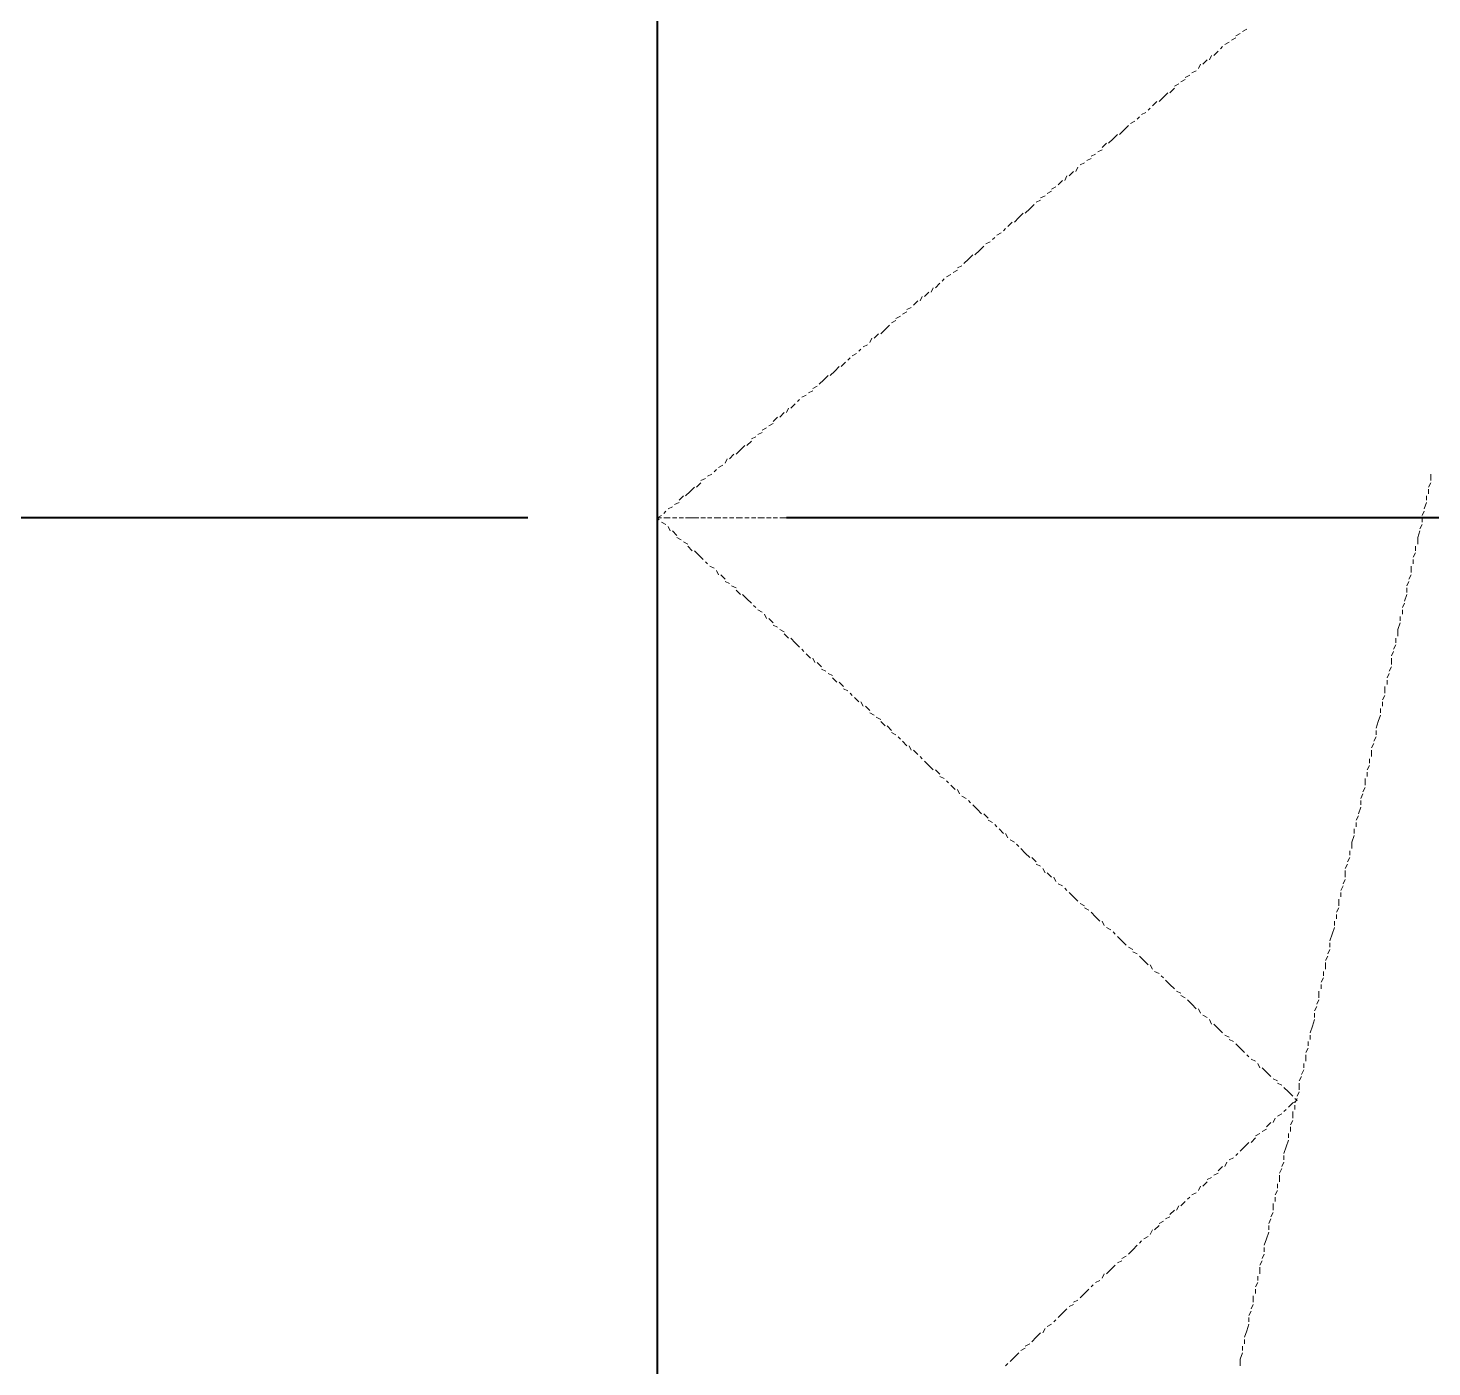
# Model space of a CAD drawing. Extents: x 8 to 21351, y 0 to 420.
# Drawn here: x 15715.92 to 15729.48, y 187.61 to 200.54 of the extents above; entities that cross this region are included whole.
import ezdxf

# ---------------------------------------------------------------- set-up
doc = ezdxf.new("R2010")
doc.units = 0

msp = doc.modelspace()

# ---------------------------------------------------------------- linework, layer by layer
at = {"color": 7, "lineweight": 40}
for p, q in [((15721.994, 262.065), (15721.994, 174.561)), ((15720.745, 195.813), (15693.25, 195.813)), ((15750.76, 195.813), (15723.243, 195.813))]:
    msp.add_line(p, q, dxfattribs=at)
at = {"color": 7, "lineweight": 5}
for p, q in [((15721.994, 200.533), (15721.994, 200.491)), ((15727.646, 200.512), (15727.688, 200.533)), ((15721.994, 200.47), (15721.994, 200.427)), ((15721.994, 200.406), (15721.994, 200.364)), ((15727.476, 200.385), (15727.519, 200.406)), ((15727.54, 200.427), (15727.582, 200.448)), ((15727.582, 200.47), (15727.624, 200.491)), ((15721.994, 200.343), (15721.994, 200.279)), ((15721.994, 200.258), (15721.994, 200.215)), ((15727.328, 200.237), (15727.349, 200.279)), ((15727.37, 200.279), (15727.413, 200.321)), ((15727.434, 200.343), (15727.455, 200.364)), ((15721.994, 200.194), (15721.994, 200.152)), ((15721.994, 200.131), (15721.994, 200.067)), ((15727.159, 200.11), (15727.201, 200.131)), ((15727.222, 200.152), (15727.243, 200.194)), ((15727.265, 200.194), (15727.307, 200.237)), ((15721.994, 200.046), (15721.994, 200.004)), ((15721.994, 199.983), (15721.994, 199.94)), ((15726.989, 199.983), (15727.032, 200.004)), ((15727.053, 200.025), (15727.095, 200.046)), ((15727.095, 200.067), (15727.138, 200.089)), ((15721.994, 199.919), (15721.994, 199.856)), ((15721.994, 199.834), (15721.994, 199.792)), ((15726.778, 199.792), (15726.82, 199.834)), ((15726.841, 199.834), (15726.884, 199.877)), ((15726.884, 199.877), (15726.926, 199.919)), ((15726.947, 199.919), (15726.989, 199.962)), ((15721.994, 199.771), (15721.994, 199.729)), ((15721.994, 199.708), (15721.994, 199.644)), ((15726.672, 199.708), (15726.714, 199.729)), ((15726.735, 199.75), (15726.757, 199.771)), ((15721.994, 199.623), (15721.994, 199.581)), ((15726.503, 199.559), (15726.545, 199.602)), ((15726.566, 199.623), (15726.608, 199.644)), ((15726.63, 199.665), (15726.651, 199.686)), ((15721.994, 199.559), (15721.994, 199.517)), ((15721.994, 199.496), (15721.994, 199.453)), ((15721.994, 199.432), (15721.994, 199.369)), ((15726.291, 199.39), (15726.333, 199.432)), ((15726.354, 199.432), (15726.397, 199.475)), ((15726.397, 199.475), (15726.439, 199.517)), ((15726.46, 199.517), (15726.503, 199.559)), ((15721.994, 199.348), (15721.994, 199.305)), ((15726.185, 199.305), (15726.227, 199.327)), ((15726.249, 199.348), (15726.291, 199.369)), ((15721.994, 199.284), (15721.994, 199.242)), ((15721.994, 199.221), (15721.994, 199.157)), ((15725.973, 199.115), (15726.016, 199.157)), ((15726.037, 199.157), (15726.058, 199.2)), ((15726.079, 199.221), (15726.122, 199.242)), ((15726.143, 199.263), (15726.185, 199.284)), ((15721.994, 199.136), (15721.994, 199.094)), ((15721.994, 199.072), (15721.994, 199.03)), ((15725.868, 199.03), (15725.91, 199.072)), ((15725.931, 199.072), (15725.952, 199.115)), ((15721.994, 199.009), (15721.994, 198.946)), ((15721.994, 198.924), (15721.994, 198.882)), ((15725.698, 198.903), (15725.741, 198.924)), ((15725.762, 198.946), (15725.804, 198.967)), ((15725.804, 198.988), (15725.846, 199.009)), ((15721.994, 198.861), (15721.994, 198.818)), ((15721.994, 198.797), (15721.994, 198.734)), ((15725.487, 198.713), (15725.529, 198.755)), ((15725.55, 198.755), (15725.592, 198.797)), ((15725.592, 198.797), (15725.635, 198.84)), ((15725.656, 198.861), (15725.698, 198.882)), ((15721.994, 198.734), (15721.994, 198.67)), ((15721.994, 198.649), (15721.994, 198.607)), ((15725.381, 198.628), (15725.423, 198.67)), ((15725.444, 198.67), (15725.487, 198.713)), ((15721.994, 198.586), (15721.994, 198.543)), ((15721.994, 198.522), (15721.994, 198.459)), ((15725.169, 198.459), (15725.211, 198.48)), ((15725.233, 198.501), (15725.254, 198.522)), ((15725.275, 198.543), (15725.317, 198.565)), ((15725.338, 198.586), (15725.36, 198.607)), ((15721.994, 198.438), (15721.994, 198.395)), ((15721.994, 198.374), (15721.994, 198.332)), ((15725, 198.31), (15725.042, 198.353)), ((15725.063, 198.353), (15725.106, 198.395)), ((15725.106, 198.395), (15725.148, 198.438)), ((15721.994, 198.31), (15721.994, 198.247)), ((15721.994, 198.226), (15721.994, 198.184)), ((15724.894, 198.226), (15724.936, 198.247)), ((15724.957, 198.268), (15725, 198.31)), ((15721.994, 198.162), (15721.994, 198.12)), ((15721.994, 198.099), (15721.994, 198.035)), ((15724.682, 198.035), (15724.725, 198.078)), ((15724.746, 198.099), (15724.767, 198.12)), ((15724.788, 198.141), (15724.83, 198.162)), ((15724.852, 198.184), (15724.894, 198.205)), ((15721.994, 198.014), (15721.994, 197.972)), ((15721.994, 197.951), (15721.994, 197.908)), ((15724.534, 197.908), (15724.555, 197.951)), ((15724.576, 197.951), (15724.619, 197.993)), ((15724.64, 197.993), (15724.661, 198.035)), ((15721.994, 197.887), (15721.994, 197.824)), ((15721.994, 197.824), (15721.994, 197.76)), ((15724.365, 197.781), (15724.407, 197.803)), ((15724.407, 197.824), (15724.449, 197.845)), ((15724.471, 197.866), (15724.513, 197.908)), ((15721.994, 197.739), (15721.994, 197.697)), ((15721.994, 197.675), (15721.994, 197.633)), ((15724.195, 197.633), (15724.238, 197.675)), ((15724.259, 197.697), (15724.301, 197.718)), ((15724.301, 197.739), (15724.344, 197.76)), ((15721.994, 197.612), (15721.994, 197.548)), ((15724.047, 197.506), (15724.068, 197.548)), ((15724.09, 197.548), (15724.132, 197.591)), ((15724.153, 197.591), (15724.195, 197.633)), ((15721.994, 197.527), (15721.994, 197.485)), ((15721.994, 197.464), (15721.994, 197.422)), ((15721.994, 197.4), (15721.994, 197.337)), ((15723.878, 197.379), (15723.92, 197.4)), ((15723.941, 197.422), (15723.963, 197.443)), ((15723.984, 197.464), (15724.026, 197.485)), ((15721.994, 197.316), (15721.994, 197.273)), ((15723.709, 197.231), (15723.751, 197.273)), ((15723.772, 197.273), (15723.814, 197.316)), ((15723.836, 197.337), (15723.857, 197.358)), ((15721.994, 197.252), (15721.994, 197.21)), ((15721.994, 197.189), (15721.994, 197.125)), ((15723.56, 197.104), (15723.603, 197.146)), ((15723.603, 197.146), (15723.645, 197.189)), ((15723.666, 197.189), (15723.709, 197.231)), ((15721.994, 197.104), (15721.994, 197.062)), ((15721.994, 197.041), (15721.994, 196.998)), ((15723.391, 196.977), (15723.433, 196.998)), ((15723.455, 197.019), (15723.497, 197.041)), ((15723.497, 197.062), (15723.539, 197.083)), ((15721.994, 196.977), (15721.994, 196.913)), ((15721.994, 196.913), (15721.994, 196.85)), ((15723.243, 196.829), (15723.264, 196.871)), ((15723.285, 196.871), (15723.328, 196.913)), ((15723.349, 196.935), (15723.37, 196.956)), ((15721.994, 196.829), (15721.994, 196.786)), ((15721.994, 196.765), (15721.994, 196.723)), ((15723.074, 196.702), (15723.116, 196.723)), ((15723.116, 196.744), (15723.158, 196.786)), ((15723.179, 196.786), (15723.222, 196.829)), ((15721.994, 196.702), (15721.994, 196.638)), ((15721.994, 196.617), (15721.994, 196.575)), ((15722.904, 196.575), (15722.947, 196.596)), ((15722.968, 196.617), (15723.01, 196.638)), ((15723.01, 196.66), (15723.052, 196.681)), ((15721.994, 196.554), (15721.994, 196.511)), ((15721.994, 196.49), (15721.994, 196.427)), ((15722.756, 196.427), (15722.798, 196.469)), ((15722.798, 196.469), (15722.841, 196.511)), ((15722.862, 196.511), (15722.904, 196.554)), ((15721.994, 196.405), (15721.994, 196.363)), ((15721.994, 196.342), (15721.994, 196.3)), ((15722.587, 196.3), (15722.629, 196.321)), ((15722.65, 196.342), (15722.671, 196.384)), ((15722.693, 196.384), (15722.735, 196.427)), ((15721.994, 196.279), (15721.994, 196.215)), ((15721.994, 196.194), (15721.994, 196.151)), ((15722.417, 196.173), (15722.46, 196.194)), ((15722.481, 196.215), (15722.523, 196.236)), ((15722.544, 196.257), (15722.566, 196.279)), ((15729.466, 196.236), (15729.466, 196.173)), ((15721.994, 196.13), (15721.994, 196.088)), ((15721.994, 196.067), (15721.994, 196.003)), ((15722.269, 196.024), (15722.312, 196.067)), ((15722.312, 196.067), (15722.354, 196.109)), ((15722.375, 196.109), (15722.417, 196.151)), ((15729.466, 196.151), (15729.445, 196.109)), ((15729.445, 196.088), (15729.445, 196.046)), ((15721.994, 196.003), (15721.994, 195.94)), ((15721.994, 195.919), (15721.994, 195.876)), ((15722.1, 195.898), (15722.142, 195.919)), ((15722.163, 195.94), (15722.206, 195.961)), ((15722.206, 195.982), (15722.248, 196.024)), ((15729.424, 195.961), (15729.402, 195.898)), ((15729.424, 196.024), (15729.424, 195.982)), ((15721.994, 195.855), (15721.994, 195.813)), ((15721.994, 195.813), (15722.036, 195.834)), ((15721.994, 195.813), (15722.036, 195.813)), ((15722.015, 195.792), (15721.994, 195.813)), ((15721.994, 195.792), (15721.994, 195.728)), ((15722.079, 195.749), (15722.036, 195.77)), ((15722.058, 195.855), (15722.079, 195.876)), ((15722.058, 195.813), (15722.121, 195.813)), ((15722.142, 195.813), (15722.185, 195.813)), ((15722.206, 195.813), (15722.248, 195.813)), ((15722.269, 195.813), (15722.333, 195.813)), ((15722.333, 195.813), (15722.396, 195.813)), ((15722.417, 195.813), (15722.46, 195.813)), ((15722.481, 195.813), (15722.523, 195.813)), ((15722.544, 195.813), (15722.608, 195.813)), ((15722.629, 195.813), (15722.671, 195.813)), ((15722.693, 195.813), (15722.735, 195.813)), ((15722.756, 195.813), (15722.82, 195.813)), ((15722.841, 195.813), (15722.883, 195.813)), ((15722.904, 195.813), (15722.947, 195.813)), ((15722.968, 195.813), (15723.031, 195.813)), ((15723.052, 195.813), (15723.095, 195.813)), ((15723.116, 195.813), (15723.158, 195.813)), ((15723.179, 195.813), (15723.243, 195.813)), ((15723.243, 195.813), (15723.306, 195.813)), ((15723.328, 195.813), (15723.37, 195.813)), ((15723.391, 195.813), (15723.433, 195.813)), ((15723.455, 195.813), (15723.518, 195.813)), ((15723.539, 195.813), (15723.582, 195.813)), ((15723.603, 195.813), (15723.645, 195.813)), ((15723.666, 195.813), (15723.73, 195.813)), ((15723.751, 195.813), (15723.793, 195.813)), ((15723.814, 195.813), (15723.857, 195.813)), ((15723.878, 195.813), (15723.941, 195.813)), ((15723.963, 195.813), (15724.005, 195.813)), ((15724.026, 195.813), (15724.068, 195.813)), ((15724.09, 195.813), (15724.153, 195.813)), ((15724.153, 195.813), (15724.217, 195.813)), ((15724.238, 195.813), (15724.28, 195.813)), ((15724.301, 195.813), (15724.344, 195.813)), ((15724.365, 195.813), (15724.428, 195.813)), ((15724.449, 195.813), (15724.492, 195.813)), ((15724.513, 195.813), (15724.555, 195.813)), ((15724.576, 195.813), (15724.64, 195.813)), ((15724.661, 195.813), (15724.703, 195.813)), ((15724.725, 195.813), (15724.767, 195.813)), ((15724.788, 195.813), (15724.852, 195.813)), ((15724.873, 195.813), (15724.915, 195.813)), ((15724.936, 195.813), (15724.979, 195.813)), ((15725, 195.813), (15725.063, 195.813)), ((15725.063, 195.813), (15725.127, 195.813)), ((15725.148, 195.813), (15725.19, 195.813)), ((15725.211, 195.813), (15725.254, 195.813)), ((15725.275, 195.813), (15725.338, 195.813)), ((15725.36, 195.813), (15725.402, 195.813)), ((15725.423, 195.813), (15725.465, 195.813)), ((15725.487, 195.813), (15725.55, 195.813)), ((15725.571, 195.813), (15725.614, 195.813)), ((15725.635, 195.813), (15725.677, 195.813)), ((15725.698, 195.813), (15725.762, 195.813)), ((15725.783, 195.813), (15725.825, 195.813)), ((15725.846, 195.813), (15725.889, 195.813)), ((15725.91, 195.813), (15725.973, 195.813)), ((15725.973, 195.813), (15726.037, 195.813)), ((15726.058, 195.813), (15726.1, 195.813)), ((15726.122, 195.813), (15726.164, 195.813)), ((15726.185, 195.813), (15726.249, 195.813)), ((15726.27, 195.813), (15726.312, 195.813)), ((15726.333, 195.813), (15726.376, 195.813)), ((15726.397, 195.813), (15726.46, 195.813)), ((15726.481, 195.813), (15726.524, 195.813)), ((15726.545, 195.813), (15726.587, 195.813)), ((15726.608, 195.813), (15726.672, 195.813)), ((15726.693, 195.813), (15726.735, 195.813)), ((15726.757, 195.813), (15726.799, 195.813)), ((15726.82, 195.813), (15726.884, 195.813)), ((15726.884, 195.813), (15726.947, 195.813)), ((15726.968, 195.813), (15727.011, 195.813)), ((15727.032, 195.813), (15727.074, 195.813)), ((15727.095, 195.813), (15727.159, 195.813)), ((15727.18, 195.813), (15727.222, 195.813)), ((15727.243, 195.813), (15727.286, 195.813)), ((15727.307, 195.813), (15727.37, 195.813)), ((15727.392, 195.813), (15727.434, 195.813)), ((15727.455, 195.813), (15727.497, 195.813)), ((15727.519, 195.813), (15727.582, 195.813)), ((15727.603, 195.813), (15727.646, 195.813)), ((15727.667, 195.813), (15727.709, 195.813)), ((15727.73, 195.813), (15727.773, 195.813)), ((15727.794, 195.813), (15727.857, 195.813)), ((15727.878, 195.813), (15727.921, 195.813)), ((15727.942, 195.813), (15727.984, 195.813)), ((15728.005, 195.813), (15728.069, 195.813)), ((15728.09, 195.813), (15728.132, 195.813)), ((15728.154, 195.813), (15728.196, 195.813)), ((15728.217, 195.813), (15728.281, 195.813)), ((15728.302, 195.813), (15728.344, 195.813)), ((15728.365, 195.813), (15728.408, 195.813)), ((15728.429, 195.813), (15728.492, 195.813)), ((15728.513, 195.813), (15728.556, 195.813)), ((15728.577, 195.813), (15728.619, 195.813)), ((15728.64, 195.813), (15728.683, 195.813)), ((15728.704, 195.813), (15728.767, 195.813)), ((15728.789, 195.813), (15728.831, 195.813)), ((15728.852, 195.813), (15728.894, 195.813)), ((15728.916, 195.813), (15728.979, 195.813)), ((15729, 195.813), (15729.043, 195.813)), ((15729.064, 195.813), (15729.106, 195.813)), ((15729.127, 195.813), (15729.191, 195.813)), ((15729.212, 195.813), (15729.254, 195.813)), ((15729.275, 195.813), (15729.318, 195.813)), ((15729.339, 195.813), (15729.381, 195.813)), ((15729.402, 195.876), (15729.381, 195.834)), ((15729.381, 195.813), (15729.381, 195.77)), ((15721.994, 195.707), (15721.994, 195.665)), ((15721.994, 195.643), (15721.994, 195.601)), ((15722.121, 195.686), (15722.1, 195.728)), ((15722.185, 195.643), (15722.142, 195.686)), ((15729.36, 195.686), (15729.339, 195.622)), ((15729.381, 195.749), (15729.36, 195.707)), ((15721.994, 195.58), (15721.994, 195.517)), ((15722.227, 195.601), (15722.185, 195.622)), ((15722.29, 195.559), (15722.248, 195.58)), ((15722.333, 195.495), (15722.29, 195.538)), ((15729.318, 195.538), (15729.318, 195.495)), ((15729.339, 195.622), (15729.339, 195.559)), ((15721.994, 195.495), (15721.994, 195.453)), ((15721.994, 195.432), (15721.994, 195.389)), ((15721.994, 195.368), (15721.994, 195.305)), ((15722.396, 195.453), (15722.354, 195.495)), ((15722.439, 195.411), (15722.396, 195.453)), ((15722.481, 195.368), (15722.46, 195.389)), ((15729.318, 195.474), (15729.297, 195.432)), ((15729.297, 195.411), (15729.297, 195.368)), ((15721.994, 195.284), (15721.994, 195.241)), ((15722.544, 195.326), (15722.502, 195.347)), ((15722.587, 195.262), (15722.566, 195.305)), ((15722.65, 195.22), (15722.608, 195.262)), ((15729.275, 195.262), (15729.254, 195.22)), ((15729.275, 195.347), (15729.275, 195.284)), ((15721.994, 195.22), (15721.994, 195.178)), ((15721.994, 195.157), (15721.994, 195.093)), ((15721.994, 195.093), (15721.994, 195.03)), ((15722.693, 195.178), (15722.65, 195.199)), ((15722.756, 195.136), (15722.714, 195.157)), ((15722.798, 195.072), (15722.756, 195.114)), ((15729.254, 195.199), (15729.233, 195.157)), ((15729.233, 195.136), (15729.233, 195.093)), ((15721.994, 195.008), (15721.994, 194.966)), ((15722.862, 195.03), (15722.82, 195.072)), ((15722.904, 194.987), (15722.862, 195.03)), ((15722.947, 194.945), (15722.925, 194.966)), ((15729.212, 194.987), (15729.191, 194.945)), ((15729.233, 195.072), (15729.212, 195.008)), ((15721.994, 194.945), (15721.994, 194.903)), ((15721.994, 194.881), (15721.994, 194.818)), ((15723.01, 194.903), (15722.968, 194.924)), ((15723.052, 194.839), (15723.031, 194.881)), ((15723.116, 194.797), (15723.074, 194.839)), ((15729.17, 194.86), (15729.17, 194.818)), ((15729.191, 194.924), (15729.191, 194.881)), ((15721.994, 194.797), (15721.994, 194.755)), ((15721.994, 194.733), (15721.994, 194.691)), ((15723.158, 194.755), (15723.116, 194.776)), ((15723.222, 194.712), (15723.179, 194.733)), ((15723.264, 194.649), (15723.222, 194.691)), ((15729.17, 194.797), (15729.148, 194.733)), ((15729.148, 194.733), (15729.148, 194.67)), ((15721.994, 194.67), (15721.994, 194.606)), ((15721.994, 194.585), (15721.994, 194.543)), ((15723.328, 194.606), (15723.285, 194.649)), ((15723.37, 194.564), (15723.328, 194.606)), ((15729.127, 194.585), (15729.106, 194.543)), ((15729.127, 194.649), (15729.127, 194.606)), ((15721.994, 194.522), (15721.994, 194.479)), ((15721.994, 194.458), (15721.994, 194.395)), ((15723.412, 194.522), (15723.391, 194.543)), ((15723.476, 194.458), (15723.433, 194.5)), ((15723.518, 194.416), (15723.497, 194.458)), ((15723.582, 194.374), (15723.539, 194.416)), ((15729.106, 194.522), (15729.085, 194.479)), ((15729.085, 194.458), (15729.085, 194.395)), ((15721.994, 194.374), (15721.994, 194.331)), ((15721.994, 194.31), (15721.994, 194.268)), ((15723.624, 194.331), (15723.582, 194.352)), ((15723.687, 194.289), (15723.645, 194.31)), ((15729.064, 194.31), (15729.043, 194.268)), ((15729.085, 194.374), (15729.064, 194.331)), ((15721.994, 194.246), (15721.994, 194.183)), ((15721.994, 194.183), (15721.994, 194.119)), ((15723.73, 194.225), (15723.687, 194.268)), ((15723.793, 194.183), (15723.751, 194.225)), ((15723.836, 194.141), (15723.793, 194.162)), ((15729.021, 194.183), (15729.021, 194.119)), ((15729.043, 194.246), (15729.043, 194.204)), ((15721.994, 194.098), (15721.994, 194.056)), ((15721.994, 194.035), (15721.994, 193.993)), ((15723.878, 194.098), (15723.857, 194.119)), ((15723.941, 194.035), (15723.899, 194.077)), ((15723.984, 193.993), (15723.963, 194.035)), ((15729.021, 194.098), (15729, 194.056)), ((15729, 194.035), (15729, 193.993)), ((15721.994, 193.971), (15721.994, 193.908)), ((15721.994, 193.887), (15721.994, 193.844)), ((15724.047, 193.95), (15724.005, 193.993)), ((15724.09, 193.908), (15724.047, 193.929)), ((15724.153, 193.865), (15724.111, 193.887)), ((15728.979, 193.908), (15728.958, 193.844)), ((15728.979, 193.971), (15728.979, 193.929)), ((15721.994, 193.823), (15721.994, 193.781)), ((15721.994, 193.76), (15721.994, 193.696)), ((15724.195, 193.802), (15724.153, 193.844)), ((15724.259, 193.76), (15724.217, 193.802)), ((15724.301, 193.717), (15724.259, 193.738)), ((15728.958, 193.844), (15728.937, 193.781)), ((15728.937, 193.76), (15728.937, 193.717)), ((15721.994, 193.675), (15721.994, 193.633)), ((15721.994, 193.611), (15721.994, 193.569)), ((15724.344, 193.675), (15724.322, 193.696)), ((15724.407, 193.611), (15724.365, 193.654)), ((15724.449, 193.569), (15724.428, 193.611)), ((15728.916, 193.633), (15728.894, 193.59)), ((15728.937, 193.696), (15728.916, 193.654)), ((15721.994, 193.548), (15721.994, 193.484)), ((15721.994, 193.463), (15721.994, 193.421)), ((15724.513, 193.527), (15724.471, 193.569)), ((15724.555, 193.484), (15724.534, 193.506)), ((15724.619, 193.421), (15724.576, 193.463)), ((15728.873, 193.484), (15728.873, 193.442)), ((15728.894, 193.569), (15728.894, 193.506)), ((15721.994, 193.4), (15721.994, 193.357)), ((15721.994, 193.336), (15721.994, 193.273)), ((15724.661, 193.379), (15724.619, 193.421)), ((15724.725, 193.336), (15724.682, 193.379)), ((15728.873, 193.421), (15728.852, 193.379)), ((15728.852, 193.357), (15728.852, 193.315)), ((15721.994, 193.273), (15721.994, 193.209)), ((15724.767, 193.294), (15724.725, 193.315)), ((15724.809, 193.252), (15724.788, 193.273)), ((15724.873, 193.188), (15724.83, 193.231)), ((15728.831, 193.209), (15728.81, 193.167)), ((15728.831, 193.294), (15728.831, 193.231)), ((15721.994, 193.188), (15721.994, 193.146)), ((15721.994, 193.125), (15721.994, 193.082)), ((15721.994, 193.061), (15721.994, 192.998)), ((15724.915, 193.146), (15724.894, 193.188)), ((15724.979, 193.103), (15724.936, 193.125)), ((15725.021, 193.061), (15725, 193.082)), ((15728.81, 193.146), (15728.789, 193.103)), ((15728.789, 193.082), (15728.789, 193.04)), ((15721.994, 192.976), (15721.994, 192.934)), ((15725.084, 192.998), (15725.042, 193.04)), ((15725.127, 192.955), (15725.084, 192.998)), ((15725.19, 192.913), (15725.148, 192.955)), ((15728.767, 192.934), (15728.746, 192.892)), ((15728.789, 193.019), (15728.767, 192.955)), ((15721.994, 192.913), (15721.994, 192.871)), ((15721.994, 192.85), (15721.994, 192.786)), ((15725.233, 192.871), (15725.19, 192.892)), ((15725.275, 192.828), (15725.254, 192.85)), ((15725.338, 192.765), (15725.296, 192.807)), ((15728.725, 192.807), (15728.725, 192.765)), ((15728.746, 192.871), (15728.746, 192.828)), ((15721.994, 192.765), (15721.994, 192.722)), ((15721.994, 192.701), (15721.994, 192.659)), ((15725.381, 192.722), (15725.36, 192.765)), ((15725.444, 192.68), (15725.402, 192.701)), ((15725.487, 192.638), (15725.465, 192.659)), ((15728.725, 192.744), (15728.704, 192.68)), ((15728.704, 192.68), (15728.704, 192.617)), ((15721.994, 192.638), (15721.994, 192.574)), ((15721.994, 192.553), (15721.994, 192.511)), ((15725.55, 192.574), (15725.508, 192.617)), ((15725.592, 192.532), (15725.55, 192.574)), ((15725.656, 192.49), (15725.614, 192.532)), ((15728.683, 192.532), (15728.662, 192.49)), ((15728.683, 192.595), (15728.683, 192.553)), ((15721.994, 192.49), (15721.994, 192.447)), ((15721.994, 192.426), (15721.994, 192.363)), ((15725.698, 192.447), (15725.656, 192.468)), ((15725.741, 192.384), (15725.719, 192.426)), ((15725.804, 192.341), (15725.762, 192.384)), ((15728.662, 192.468), (15728.64, 192.426)), ((15728.64, 192.405), (15728.64, 192.341)), ((15721.994, 192.363), (15721.994, 192.299)), ((15721.994, 192.278), (15721.994, 192.236)), ((15725.846, 192.299), (15725.825, 192.341)), ((15725.91, 192.257), (15725.868, 192.278)), ((15728.619, 192.257), (15728.598, 192.214)), ((15728.64, 192.32), (15728.619, 192.278)), ((15721.994, 192.214), (15721.994, 192.172)), ((15721.994, 192.151), (15721.994, 192.088)), ((15725.952, 192.214), (15725.931, 192.236)), ((15726.016, 192.151), (15725.973, 192.193)), ((15726.058, 192.109), (15726.016, 192.151)), ((15728.577, 192.13), (15728.577, 192.066)), ((15728.598, 192.193), (15728.598, 192.151)), ((15721.994, 192.066), (15721.994, 192.024)), ((15721.994, 192.003), (15721.994, 191.96)), ((15726.122, 192.066), (15726.079, 192.088)), ((15726.164, 192.024), (15726.122, 192.045)), ((15726.227, 191.96), (15726.185, 192.003)), ((15728.577, 192.045), (15728.556, 192.003)), ((15728.556, 191.982), (15728.556, 191.939)), ((15721.994, 191.939), (15721.994, 191.876)), ((15721.994, 191.855), (15721.994, 191.812)), ((15726.27, 191.918), (15726.227, 191.96)), ((15726.312, 191.876), (15726.291, 191.918)), ((15726.376, 191.833), (15726.333, 191.855)), ((15728.535, 191.855), (15728.513, 191.791)), ((15728.535, 191.918), (15728.535, 191.876)), ((15721.994, 191.791), (15721.994, 191.749)), ((15721.994, 191.728), (15721.994, 191.664)), ((15726.418, 191.791), (15726.397, 191.812)), ((15726.481, 191.728), (15726.439, 191.77)), ((15726.524, 191.685), (15726.481, 191.728)), ((15728.513, 191.791), (15728.492, 191.728)), ((15728.492, 191.707), (15728.492, 191.664)), ((15721.994, 191.643), (15721.994, 191.601)), ((15721.994, 191.579), (15721.994, 191.537)), ((15726.587, 191.643), (15726.545, 191.664)), ((15726.63, 191.601), (15726.587, 191.622)), ((15726.693, 191.537), (15726.651, 191.579)), ((15728.471, 191.579), (15728.45, 191.537)), ((15728.492, 191.643), (15728.471, 191.601)), ((15721.994, 191.516), (15721.994, 191.452)), ((15721.994, 191.452), (15721.994, 191.389)), ((15726.735, 191.495), (15726.693, 191.537)), ((15726.778, 191.452), (15726.757, 191.495)), ((15726.841, 191.41), (15726.799, 191.431)), ((15728.429, 191.431), (15728.429, 191.389)), ((15728.45, 191.516), (15728.45, 191.452)), ((15721.994, 191.368), (15721.994, 191.326)), ((15721.994, 191.304), (15721.994, 191.262)), ((15726.884, 191.368), (15726.862, 191.389)), ((15726.947, 191.304), (15726.905, 191.347)), ((15726.989, 191.262), (15726.947, 191.304)), ((15728.429, 191.368), (15728.408, 191.326)), ((15728.408, 191.304), (15728.408, 191.262)), ((15721.994, 191.241), (15721.994, 191.177)), ((15727.053, 191.22), (15727.011, 191.241)), ((15727.095, 191.177), (15727.053, 191.198)), ((15728.386, 191.241), (15728.386, 191.177)), ((15721.994, 191.156), (15721.994, 191.114)), ((15721.994, 191.093), (15721.994, 191.05)), ((15721.994, 191.029), (15721.994, 190.966)), ((15727.159, 191.114), (15727.116, 191.156)), ((15727.201, 191.071), (15727.159, 191.114)), ((15727.243, 191.029), (15727.222, 191.071)), ((15728.365, 191.093), (15728.344, 191.05)), ((15728.344, 191.029), (15728.344, 190.987)), ((15728.386, 191.156), (15728.365, 191.114)), ((15721.994, 190.945), (15721.994, 190.902)), ((15727.307, 190.987), (15727.265, 191.008)), ((15727.349, 190.923), (15727.328, 190.966)), ((15727.413, 190.881), (15727.37, 190.923)), ((15728.323, 190.902), (15728.302, 190.839)), ((15728.344, 190.966), (15728.323, 190.902)), ((15721.994, 190.881), (15721.994, 190.839)), ((15721.994, 190.817), (15721.994, 190.754)), ((15727.455, 190.839), (15727.413, 190.881)), ((15727.519, 190.796), (15727.476, 190.817)), ((15727.561, 190.754), (15727.519, 190.775)), ((15728.281, 190.754), (15728.281, 190.712)), ((15728.302, 190.817), (15728.302, 190.775)), ((15721.994, 190.733), (15721.994, 190.69)), ((15721.994, 190.669), (15721.994, 190.627)), ((15727.624, 190.69), (15727.582, 190.733)), ((15727.667, 190.648), (15727.624, 190.69)), ((15727.709, 190.606), (15727.688, 190.627)), ((15728.281, 190.69), (15728.259, 190.648)), ((15728.259, 190.627), (15728.259, 190.564)), ((15721.994, 190.606), (15721.994, 190.542)), ((15721.994, 190.542), (15721.994, 190.479)), ((15727.773, 190.564), (15727.73, 190.585)), ((15727.815, 190.5), (15727.794, 190.542)), ((15727.878, 190.458), (15727.836, 190.5)), ((15728.238, 190.542), (15728.238, 190.5)), ((15721.994, 190.458), (15721.994, 190.415)), ((15721.994, 190.394), (15721.994, 190.352)), ((15727.921, 190.415), (15727.878, 190.458)), ((15727.984, 190.373), (15727.942, 190.394)), ((15728.027, 190.331), (15727.984, 190.352)), ((15728.217, 190.415), (15728.196, 190.373)), ((15728.196, 190.352), (15728.196, 190.288)), ((15728.238, 190.479), (15728.217, 190.436)), ((15721.994, 190.331), (15721.994, 190.267)), ((15721.994, 190.246), (15721.994, 190.204)), ((15728.09, 190.267), (15728.048, 190.31)), ((15728.132, 190.225), (15728.09, 190.267)), ((15728.196, 190.267), (15728.175, 190.225)), ((15721.994, 190.183), (15721.994, 190.14)), ((15721.994, 190.119), (15721.994, 190.055)), ((15728.048, 190.077), (15728.069, 190.098)), ((15728.09, 190.119), (15728.132, 190.161)), ((15728.132, 190.161), (15728.175, 190.183)), ((15728.132, 190.077), (15728.132, 190.013)), ((15728.175, 190.204), (15728.154, 190.161)), ((15728.175, 190.183), (15728.154, 190.204)), ((15728.154, 190.14), (15728.154, 190.098)), ((15721.994, 190.034), (15721.994, 189.992)), ((15721.994, 189.971), (15721.994, 189.929)), ((15727.878, 189.929), (15727.921, 189.971)), ((15727.942, 189.971), (15727.963, 190.013)), ((15727.984, 190.034), (15728.027, 190.055)), ((15728.132, 189.992), (15728.111, 189.95)), ((15721.994, 189.907), (15721.994, 189.844)), ((15721.994, 189.823), (15721.994, 189.78)), ((15727.73, 189.78), (15727.773, 189.823)), ((15727.773, 189.844), (15727.815, 189.865)), ((15727.836, 189.886), (15727.878, 189.907)), ((15728.09, 189.802), (15728.069, 189.738)), ((15728.09, 189.865), (15728.09, 189.823)), ((15728.111, 189.929), (15728.111, 189.886)), ((15721.994, 189.759), (15721.994, 189.717)), ((15721.994, 189.696), (15721.994, 189.632)), ((15727.582, 189.653), (15727.603, 189.674)), ((15727.624, 189.696), (15727.667, 189.738)), ((15727.667, 189.738), (15727.709, 189.78)), ((15728.069, 189.738), (15728.048, 189.674)), ((15721.994, 189.632), (15721.994, 189.569)), ((15721.994, 189.548), (15721.994, 189.505)), ((15727.413, 189.505), (15727.455, 189.548)), ((15727.476, 189.548), (15727.497, 189.59)), ((15727.519, 189.611), (15727.561, 189.632)), ((15728.048, 189.59), (15728.027, 189.548)), ((15728.048, 189.653), (15728.048, 189.611)), ((15721.994, 189.484), (15721.994, 189.442)), ((15721.994, 189.421), (15721.994, 189.357)), ((15727.265, 189.357), (15727.307, 189.399)), ((15727.307, 189.421), (15727.349, 189.442)), ((15727.37, 189.463), (15727.413, 189.484)), ((15728.027, 189.526), (15728.005, 189.484)), ((15728.005, 189.463), (15728.005, 189.399)), ((15721.994, 189.336), (15721.994, 189.293)), ((15721.994, 189.272), (15721.994, 189.23)), ((15727.159, 189.272), (15727.201, 189.293)), ((15727.222, 189.315), (15727.243, 189.357)), ((15727.984, 189.315), (15727.963, 189.272)), ((15727.984, 189.378), (15727.984, 189.336)), ((15721.994, 189.209), (15721.994, 189.145)), ((15721.994, 189.124), (15721.994, 189.082)), ((15726.947, 189.082), (15726.989, 189.124)), ((15727.011, 189.124), (15727.032, 189.167)), ((15727.053, 189.167), (15727.095, 189.209)), ((15727.116, 189.23), (15727.138, 189.251)), ((15727.942, 189.188), (15727.942, 189.124)), ((15727.963, 189.251), (15727.963, 189.209)), ((15721.994, 189.061), (15721.994, 189.018)), ((15721.994, 188.997), (15721.994, 188.934)), ((15726.841, 188.997), (15726.884, 189.018)), ((15726.905, 189.04), (15726.947, 189.061)), ((15727.921, 189.04), (15727.9, 188.997)), ((15727.942, 189.103), (15727.921, 189.061)), ((15721.994, 188.912), (15721.994, 188.87)), ((15726.693, 188.849), (15726.735, 188.87)), ((15726.757, 188.891), (15726.778, 188.934)), ((15726.799, 188.934), (15726.841, 188.976)), ((15727.9, 188.912), (15727.878, 188.849)), ((15727.9, 188.976), (15727.9, 188.934)), ((15721.994, 188.849), (15721.994, 188.807)), ((15721.994, 188.786), (15721.994, 188.722)), ((15721.994, 188.722), (15721.994, 188.659)), ((15726.545, 188.701), (15726.587, 188.743)), ((15726.587, 188.743), (15726.63, 188.786)), ((15726.651, 188.807), (15726.672, 188.828)), ((15727.878, 188.849), (15727.857, 188.786)), ((15727.857, 188.764), (15727.857, 188.722)), ((15721.994, 188.637), (15721.994, 188.595)), ((15726.376, 188.553), (15726.418, 188.595)), ((15726.439, 188.616), (15726.481, 188.637)), ((15726.481, 188.659), (15726.524, 188.68)), ((15727.836, 188.637), (15727.815, 188.595)), ((15727.857, 188.701), (15727.836, 188.659)), ((15721.994, 188.574), (15721.994, 188.531)), ((15721.994, 188.51), (15721.994, 188.447)), ((15726.227, 188.426), (15726.27, 188.447)), ((15726.291, 188.468), (15726.312, 188.51)), ((15726.333, 188.51), (15726.376, 188.553)), ((15727.794, 188.489), (15727.794, 188.447)), ((15727.815, 188.574), (15727.815, 188.51)), ((15721.994, 188.426), (15721.994, 188.383)), ((15721.994, 188.362), (15721.994, 188.32)), ((15726.079, 188.277), (15726.122, 188.32)), ((15726.122, 188.32), (15726.164, 188.362)), ((15726.185, 188.383), (15726.206, 188.405)), ((15727.794, 188.426), (15727.773, 188.383)), ((15727.773, 188.362), (15727.773, 188.32)), ((15721.994, 188.299), (15721.994, 188.235)), ((15721.994, 188.214), (15721.994, 188.172)), ((15725.973, 188.193), (15726.016, 188.214)), ((15726.016, 188.235), (15726.058, 188.256)), ((15727.751, 188.214), (15727.73, 188.172)), ((15727.751, 188.299), (15727.751, 188.235)), ((15721.994, 188.15), (15721.994, 188.108)), ((15721.994, 188.087), (15721.994, 188.024)), ((15725.825, 188.045), (15725.846, 188.066)), ((15725.868, 188.087), (15725.91, 188.129)), ((15725.91, 188.129), (15725.952, 188.172)), ((15727.73, 188.15), (15727.709, 188.108)), ((15727.709, 188.087), (15727.709, 188.045)), ((15721.994, 188.002), (15721.994, 187.96)), ((15721.994, 187.939), (15721.994, 187.897)), ((15725.656, 187.897), (15725.698, 187.939)), ((15725.719, 187.939), (15725.741, 187.981)), ((15725.762, 188.002), (15725.804, 188.024)), ((15727.688, 187.96), (15727.667, 187.897)), ((15727.709, 188.024), (15727.688, 187.96)), ((15721.994, 187.875), (15721.994, 187.812)), ((15721.994, 187.812), (15721.994, 187.748)), ((15725.508, 187.769), (15725.55, 187.791)), ((15725.55, 187.812), (15725.592, 187.833)), ((15725.614, 187.854), (15725.656, 187.897)), ((15727.646, 187.812), (15727.646, 187.769)), ((15727.667, 187.875), (15727.667, 187.833)), ((15721.994, 187.727), (15721.994, 187.685)), ((15721.994, 187.664), (15721.994, 187.621)), ((15725.36, 187.621), (15725.381, 187.643)), ((15725.402, 187.664), (15725.444, 187.706)), ((15725.444, 187.706), (15725.487, 187.748)), ((15727.646, 187.748), (15727.624, 187.685)), ((15727.624, 187.685), (15727.624, 187.621))]:
    msp.add_line(p, q, dxfattribs=at)
at = {"lineweight": 25}
for p, q in [((15721.994, 200.406), (15721.994, 199.411)), ((15721.994, 197.908), (15721.994, 177.906))]:
    msp.add_line(p, q, dxfattribs=at)

doc.saveas('drawing.dxf')
